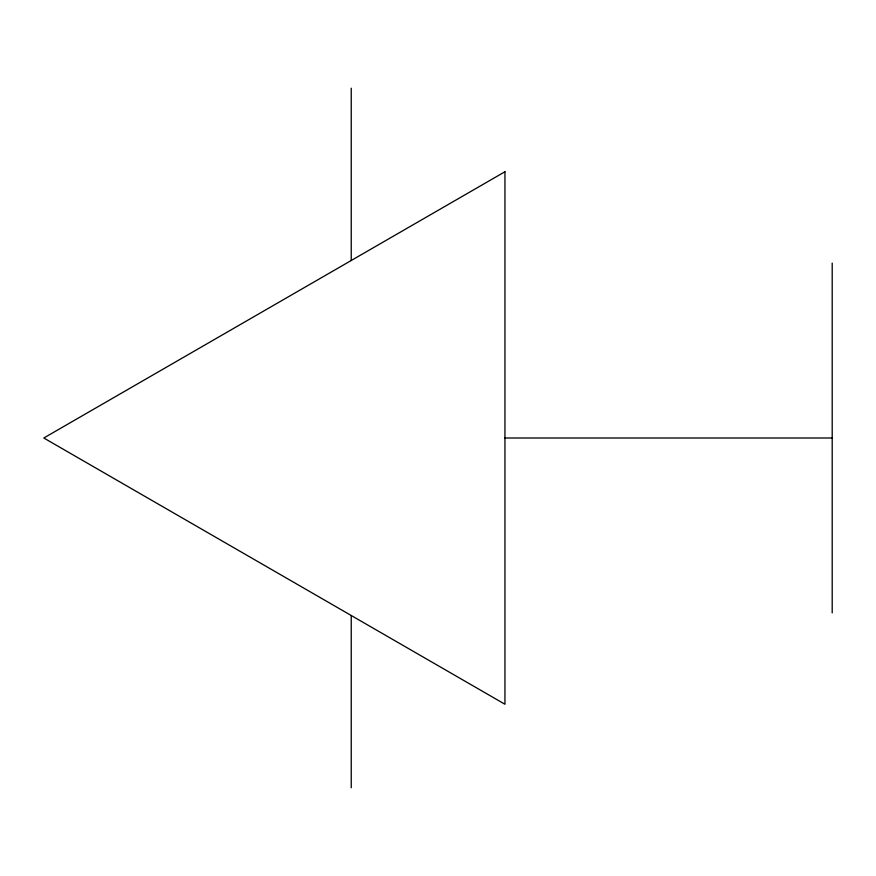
<?xml version="1.0" encoding="UTF-8"?>
<svg xmlns="http://www.w3.org/2000/svg" width="876" height="876" viewBox="0 0 876 876"><rect width="100%" height="100%" fill="white"/><g stroke="black" fill="none" stroke-linecap="round" stroke-linejoin="round"><path stroke-width="1.31" d="M504.948 438L832.2 438M832.2 263.107L832.2 612.893M351.232 88.202L351.232 260.5M351.232 615.5L351.232 787.798M504.948 171.751L43.8 438L504.948 704.249L504.948 171.751"/></g></svg>
